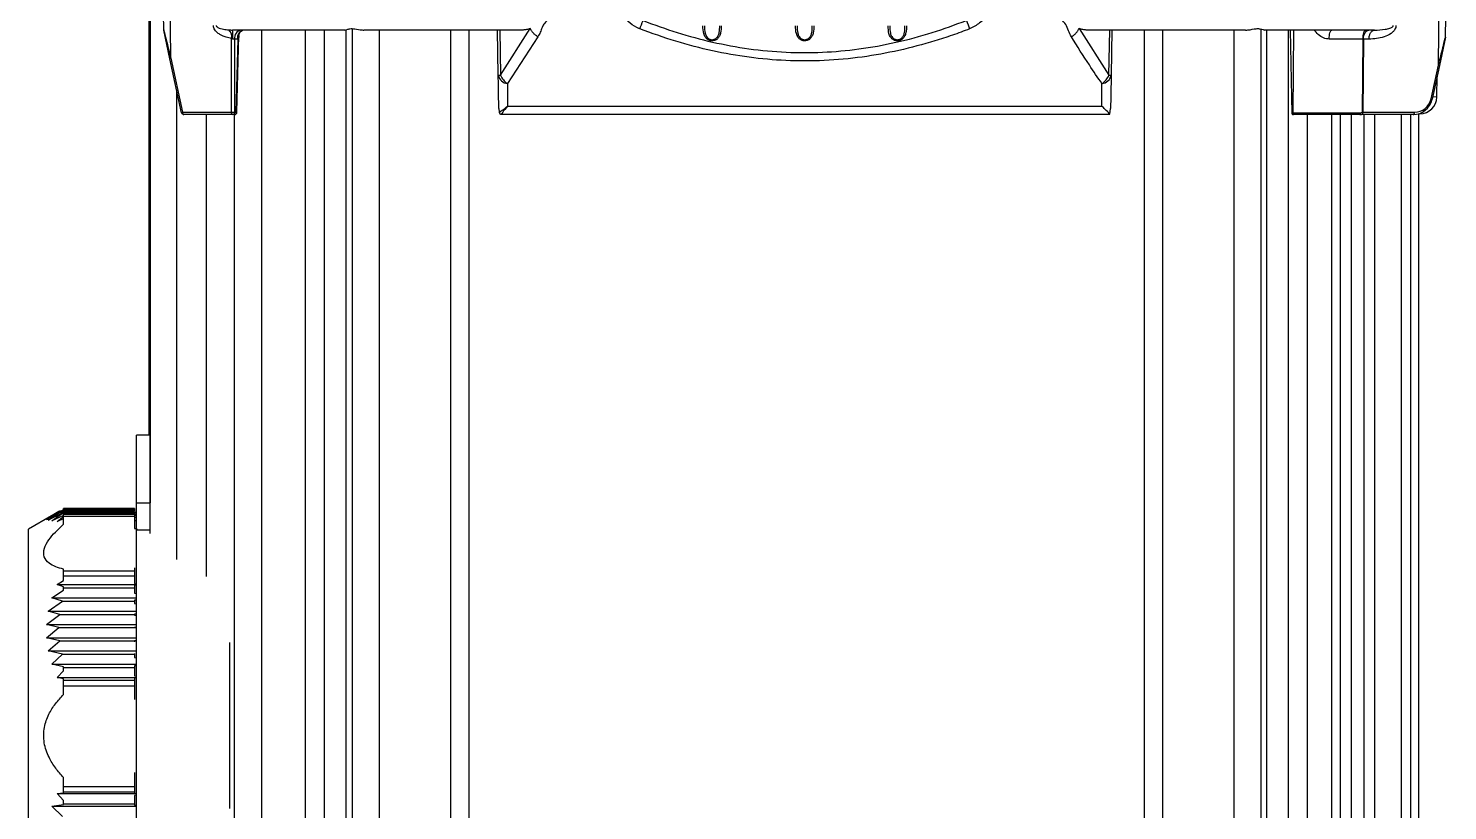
# Model space of a CAD drawing. Extents: x 6 to 134, y 3 to 97.
# Drawn here: x 52.17 to 61.37, y 17.81 to 22.88 of the extents above; entities that cross this region are included whole.
import ezdxf

# ---------------------------------------------------------------- set-up
doc = ezdxf.new("R2010")
doc.units = 0
doc.header["$MEASUREMENT"] = 0
doc.layers.add('OBJECT', color=7, linetype='CONTINUOUS')

msp = doc.modelspace()

# ---------------------------------------------------------------- linework, layer by layer
at = {"layer": 'OBJECT'}
for p, q in [((53.0502, 22.8679), (53.0377, 23.5844)), ((53.0964, 22.6832), (53.0872, 23.5844)), ((61.3086, 22.6396), (61.3183, 23.5844)), ((61.3544, 22.8226), (61.3677, 23.5844)), ((52.9555, 20.2424), (52.9555, 23.0724)), ((52.9556, 20.2424), (52.9556, 23.0724)), ((52.9616, 23.0724), (52.9616, 19.8058)), ((52.9617, 19.6053), (52.9617, 23.0724)), ((53.0906, 22.6803), (53.0506, 22.865)), ((53.4894, 22.3342), (53.4901, 22.8119)), ((53.5093, 22.8075), (53.5086, 22.3342)), ((53.5277, 22.8075), (53.5093, 22.8075)), ((53.5204, 22.3342), (53.5321, 22.8077)), ((53.5249, 22.334), (53.5373, 22.8306)), ((53.5321, 22.8077), (53.5277, 22.8075)), ((53.5372, 22.8285), (53.5384, 22.837)), ((53.5372, 22.8306), (53.5372, 22.8285)), ((53.5523, 22.8595), (53.5614, 22.865)), ((53.5544, 22.8617), (53.5601, 22.8635)), ((53.6867, 14.5224), (53.6867, 22.8664)), ((53.9687, 14.5224), (53.9687, 22.8664)), ((54.0919, 14.5224), (54.0919, 22.8664)), ((54.2332, 15.2448), (54.2332, 22.8691)), ((54.2722, 15.2633), (54.2722, 22.8746)), ((54.2733, 15.2633), (54.2733, 22.8746)), ((54.4488, 15.1593), (54.4488, 22.8664)), ((54.9111, 14.5224), (54.9111, 22.8664)), ((55.0295, 14.5224), (55.0295, 22.8664)), ((55.2174, 22.5735), (55.2122, 22.8664)), ((55.2267, 22.8664), (55.2318, 22.5735)), ((55.2318, 22.5735), (55.4238, 22.877)), ((55.4748, 22.8229), (55.2767, 22.5193)), ((58.9816, 22.877), (59.1736, 22.5735)), ((59.1736, 22.5735), (59.1787, 22.8664)), ((59.1932, 22.8664), (59.1881, 22.5735)), ((59.4042, 14.5224), (59.4042, 22.8664)), ((59.5224, 14.5224), (59.5224, 22.8664)), ((59.9848, 15.1591), (59.9848, 22.8664)), ((60.1593, 15.2649), (60.1593, 22.8726)), ((60.1966, 15.251), (60.1966, 22.8664)), ((60.3368, 14.5224), (60.3368, 22.8664)), ((60.3482, 22.8664), (60.3576, 22.3258)), ((60.3681, 22.3292), (60.3708, 22.8664)), ((60.8199, 22.8075), (60.6004, 22.8075)), ((60.8162, 22.3342), (60.8199, 22.8075)), ((60.8229, 22.8075), (60.8191, 22.3342)), ((60.8586, 22.8075), (60.8229, 22.8075)), ((61.3541, 22.8197), (61.3144, 22.6367)), ((53.1663, 22.3312), (53.0906, 22.6803)), ((53.0964, 22.6832), (53.1721, 22.3342)), ((61.2611, 22.4209), (61.3086, 22.6396)), ((61.3144, 22.6367), (61.267, 22.4179)), ((61.2976, 22.4325), (61.3, 22.5703)), ((53.1347, 19.4388), (53.1347, 22.4768)), ((55.2211, 22.3573), (55.2231, 22.3339)), ((55.2783, 22.3745), (59.1272, 22.3745)), ((59.1801, 22.3225), (59.1843, 22.3573)), ((61.2976, 22.4325), (61.2703, 22.433)), ((53.1721, 22.3342), (53.4894, 22.3342)), ((53.4982, 22.3194), (53.1809, 22.3194)), ((53.3269, 19.3281), (53.3269, 22.3194)), ((53.5099, 22.3194), (53.4982, 22.3194)), ((53.5086, 22.3342), (53.5204, 22.3342)), ((53.5087, 14.5224), (53.5087, 22.3194)), ((55.2231, 22.3339), (55.223, 22.3336)), ((55.2366, 22.3209), (59.1788, 22.3209)), ((55.2366, 22.3209), (55.2378, 22.3207)), ((55.2378, 22.3207), (59.1767, 22.3207)), ((60.3681, 22.3292), (60.8016, 22.3292)), ((60.7987, 22.3194), (60.3685, 22.3194)), ((60.4596, 14.5224), (60.4596, 22.3194)), ((60.6166, 14.5224), (60.6166, 22.3194)), ((60.6742, 14.5224), (60.6742, 22.3194)), ((60.7455, 14.5324), (60.7455, 22.3194)), ((61.1448, 22.3194), (60.7987, 22.3194)), ((60.8016, 22.3292), (60.8162, 22.3342)), ((60.8191, 22.3342), (61.1536, 22.3342)), ((60.8261, 14.5324), (60.8261, 22.3194)), ((60.8963, 14.5324), (60.8963, 22.3194)), ((61.068, 14.5324), (61.068, 22.3194)), ((61.1304, 14.5324), (61.1304, 22.3194)), ((61.1804, 14.5324), (61.1804, 22.3246)), ((52.9616, 20.2424), (52.8735, 20.2424)), ((52.8735, 19.8022), (52.8735, 20.2424)), ((52.861, 19.7682), (52.4013, 19.7682)), ((52.4013, 19.7619), (52.4013, 19.7682)), ((52.861, 19.7682), (52.861, 19.7619)), ((52.9616, 19.8022), (52.8735, 19.8022)), ((52.8735, 19.6277), (52.8735, 19.8022)), ((52.3225, 19.7207), (52.1735, 19.6338)), ((52.2903, 19.7018), (52.3775, 19.7524)), ((52.3718, 19.7477), (52.2903, 19.7018)), ((52.2903, 19.6971), (52.3718, 19.7477)), ((52.3775, 19.743), (52.2903, 19.6971)), ((52.3022, 19.6924), (52.3775, 19.743)), ((52.3948, 19.7383), (52.3022, 19.6924)), ((52.3259, 19.6877), (52.3948, 19.7383)), ((52.4013, 19.7233), (52.3259, 19.6877)), ((52.361, 19.683), (52.4013, 19.7161)), ((52.4013, 19.7013), (52.361, 19.683)), ((52.3718, 19.7477), (52.861, 19.7477)), ((52.3775, 19.7524), (52.861, 19.7524)), ((52.3775, 19.743), (52.861, 19.743)), ((52.3862, 19.7524), (52.3948, 19.7572)), ((52.3948, 19.7572), (52.861, 19.7572)), ((52.3948, 19.7383), (52.861, 19.7383)), ((52.4013, 19.7572), (52.4013, 19.7619)), ((52.4013, 19.7619), (52.861, 19.7619)), ((52.4013, 19.7294), (52.4013, 19.7336)), ((52.4013, 19.7336), (52.861, 19.7336)), ((52.861, 19.7294), (52.4013, 19.7294)), ((52.4013, 19.7176), (52.4013, 19.7294)), ((52.4013, 19.6668), (52.4013, 19.7176)), ((52.4013, 19.7176), (52.861, 19.7176)), ((52.861, 19.7619), (52.861, 19.7572)), ((52.861, 19.7572), (52.861, 19.7524)), ((52.861, 19.7477), (52.8735, 19.746)), ((52.861, 19.743), (52.861, 19.7392)), ((52.861, 19.7392), (52.8735, 19.7374)), ((52.861, 19.7383), (52.861, 19.7336)), ((52.861, 19.7336), (52.861, 19.7294)), ((52.861, 19.7294), (52.861, 19.7176)), ((52.87, 19.7264), (52.861, 19.727)), ((52.861, 19.7217), (52.8735, 19.7198)), ((52.861, 19.7176), (52.861, 19.6394)), ((52.8735, 19.708), (52.861, 19.7094)), ((52.861, 19.6919), (52.8735, 19.69)), ((52.1735, 17.091), (52.1735, 19.6338)), ((52.9616, 19.6277), (52.8735, 19.6277)), ((52.8735, 17.0971), (52.8735, 19.6277)), ((52.4013, 19.3643), (52.4013, 19.3749)), ((52.4013, 19.3643), (52.861, 19.3643)), ((52.4013, 19.3319), (52.4013, 19.3643)), ((52.4013, 19.3319), (52.861, 19.3319)), ((52.4013, 19.3013), (52.4013, 19.3319)), ((52.861, 19.383), (52.861, 19.3643)), ((52.861, 19.3643), (52.861, 19.3319)), ((52.861, 19.3319), (52.861, 19.2822)), ((52.3259, 19.1894), (52.4013, 19.2399)), ((52.361, 19.2753), (52.4013, 19.3013)), ((52.4013, 19.2616), (52.361, 19.2753)), ((52.361, 19.2753), (52.8735, 19.2753)), ((52.4013, 19.2544), (52.4013, 19.2616)), ((52.4013, 19.2399), (52.4013, 19.2544)), ((52.4013, 19.2544), (52.861, 19.2544)), ((52.861, 19.2822), (52.8735, 19.2802)), ((52.861, 19.2716), (52.861, 19.2544)), ((52.861, 19.2544), (52.861, 19.2202)), ((52.861, 19.2202), (52.8735, 19.218)), ((52.3022, 19.1034), (52.3948, 19.1685)), ((52.3948, 19.1685), (52.3259, 19.1894)), ((52.3259, 19.1894), (52.8735, 19.1894)), ((52.3948, 19.1685), (52.861, 19.1685)), ((52.861, 19.1753), (52.861, 19.1685)), ((52.861, 19.1685), (52.861, 19.1524)), ((52.861, 19.1524), (52.8735, 19.1503)), ((52.2903, 19.0174), (52.3775, 19.0825)), ((52.3775, 19.0825), (52.3022, 19.1034)), ((52.3022, 19.1034), (52.8735, 19.1034)), ((52.3775, 19.0825), (52.861, 19.0825)), ((52.8735, 19.0848), (52.861, 19.0841)), ((52.861, 19.0841), (52.861, 19.0825)), ((52.861, 19.0825), (52.861, 19.0782)), ((52.861, 19.0782), (52.8735, 19.0761)), ((52.3718, 18.9965), (52.2903, 19.0174)), ((52.2903, 19.0174), (52.8735, 19.0174)), ((52.2903, 18.9314), (52.3718, 18.9965)), ((52.3718, 18.9965), (52.861, 18.9965)), ((52.861, 18.9965), (52.8735, 18.9943)), ((52.3775, 18.9106), (52.2903, 18.9314)), ((52.2903, 18.9314), (52.8735, 18.9314)), ((52.3022, 18.8455), (52.3775, 18.9106)), ((52.3775, 18.9106), (52.861, 18.9106)), ((52.861, 18.9119), (52.861, 18.9106)), ((52.861, 18.9106), (52.861, 18.9057)), ((53.4775, 17.8254), (53.4775, 18.8995)), ((52.3948, 18.8246), (52.3022, 18.8455)), ((52.3022, 18.8455), (52.8735, 18.8455)), ((52.3259, 18.7595), (52.3948, 18.8246)), ((52.4013, 18.7433), (52.3259, 18.7595)), ((52.3259, 18.7595), (52.8735, 18.7595)), ((52.3948, 18.8246), (52.861, 18.8246)), ((52.861, 18.8297), (52.861, 18.8246)), ((52.861, 18.8246), (52.861, 18.8032)), ((52.861, 18.8032), (52.8735, 18.8008)), ((52.361, 18.6735), (52.4013, 18.7162)), ((52.4013, 18.6652), (52.361, 18.6735)), ((52.361, 18.6735), (52.8735, 18.6735)), ((52.4013, 18.7386), (52.4013, 18.7433)), ((52.4013, 18.7162), (52.4013, 18.7386)), ((52.4013, 18.7386), (52.861, 18.7386)), ((52.4013, 18.6554), (52.4013, 18.6652)), ((52.8735, 18.7503), (52.861, 18.7496)), ((52.861, 18.7496), (52.861, 18.7386)), ((52.861, 18.7386), (52.861, 18.685)), ((52.861, 18.685), (52.8735, 18.6826)), ((52.861, 18.6713), (52.861, 18.6554)), ((52.4013, 18.6554), (52.861, 18.6554)), ((52.4013, 18.6198), (52.4013, 18.6554)), ((52.4013, 18.5644), (52.4013, 18.6198)), ((52.4013, 18.6198), (52.861, 18.6198)), ((52.861, 18.6554), (52.861, 18.6198)), ((52.861, 18.6198), (52.861, 18.5322)), ((52.4013, 17.9683), (52.4013, 18.0261)), ((52.861, 18.0594), (52.861, 17.9683)), ((52.4013, 17.9683), (52.861, 17.9683)), ((52.4013, 17.9344), (52.4013, 17.9683)), ((52.4013, 17.9344), (52.861, 17.9344)), ((52.4013, 17.9276), (52.4013, 17.9344)), ((52.861, 17.9683), (52.861, 17.9344)), ((52.861, 17.9344), (52.861, 17.9233)), ((52.3259, 17.8405), (52.4013, 17.8518)), ((52.3948, 17.7737), (52.3259, 17.8405)), ((52.3259, 17.8405), (52.8735, 17.8405)), ((52.361, 17.9218), (52.4013, 17.9276)), ((52.4013, 17.878), (52.361, 17.9218)), ((52.361, 17.9218), (52.8735, 17.9218)), ((52.4013, 17.855), (52.4013, 17.878)), ((52.4013, 17.855), (52.861, 17.855)), ((52.4013, 17.8518), (52.4013, 17.855)), ((52.861, 17.9233), (52.8735, 17.9229)), ((52.861, 17.91), (52.861, 17.855)), ((52.861, 17.855), (52.861, 17.8474)), ((52.861, 17.8474), (52.8735, 17.8469))]:
    msp.add_line(p, q, dxfattribs=at)
at = {"layer": 'OBJECT', "flags": 128}
for points in [[(60.6004, 22.8075), (60.6008, 22.819), (60.6018, 22.8301), (60.6034, 22.8403), (60.6056, 22.8492), (60.6083, 22.8565), (60.6113, 22.8619), (60.6146, 22.8653), (60.618, 22.8664)], [(60.8199, 22.8075), (60.8203, 22.819), (60.8214, 22.8301), (60.823, 22.8403), (60.8252, 22.8492), (60.8279, 22.8565), (60.8309, 22.8619), (60.8342, 22.8653), (60.8376, 22.8664)], [(60.8229, 22.8075), (60.8236, 22.819), (60.8257, 22.8301), (60.829, 22.8403), (60.8334, 22.8492), (60.8387, 22.8565), (60.8448, 22.8619), (60.8513, 22.8653), (60.8581, 22.8664)], [(53.1721, 22.3342), (53.1723, 22.3313), (53.1728, 22.3285), (53.1736, 22.3259), (53.1747, 22.3237), (53.1761, 22.3219), (53.1776, 22.3205), (53.1792, 22.3197), (53.1809, 22.3194)], [(53.4982, 22.3194), (53.4965, 22.3197), (53.4948, 22.3205), (53.4933, 22.3219), (53.492, 22.3237), (53.4909, 22.3259), (53.4901, 22.3285), (53.4896, 22.3313), (53.4894, 22.3342)], [(53.5204, 22.3342), (53.5223, 22.3341), (53.5237, 22.3341), (53.5246, 22.3341), (53.5249, 22.334), (53.5249, 22.334)], [(60.8016, 22.3292), (60.8016, 22.3273), (60.8014, 22.3255), (60.8011, 22.3238), (60.8007, 22.3223), (60.8003, 22.3211), (60.7998, 22.3202), (60.7992, 22.3196), (60.7987, 22.3194)], [(61.1448, 22.3194), (61.1465, 22.3197), (61.1482, 22.3205), (61.1497, 22.3219), (61.151, 22.3237), (61.1521, 22.3259), (61.1529, 22.3285), (61.1534, 22.3313), (61.1536, 22.3342)]]:
    msp.add_lwpolyline(points, dxfattribs=at)
at = {"layer": 'OBJECT'}
for centre, radius, start, end in [((44.0652, 27.6355), 12.9744, 338.46841, 338.72537), ((70.3403, 27.6355), 12.9744, 201.27463, 201.53159), ((53.0652, 22.8682), 0.015, 181, 192.23), ((53.4346, 22.8242), 0.0569, 347.54268, 50.20486), ((53.5619, 22.8145), 0.0531, 101.86925, 187.61857), ((53.5803, 22.8145), 0.0531, 101.86925, 187.61857), ((61.3394, 22.8229), 0.015, 347.77, 359), ((53.0977, 22.6734), 0.00991, 97.26611, 135.76499), ((61.3073, 22.6298), 0.00991, 44.23501, 82.73389), ((55.284, 22.587), 0.068, 191.40685, 263.84851), ((55.2246, 22.8854), 0.3119, 268.67263, 271.32737), ((55.3472, 22.6235), 0.1257, 203.41341, 235.93303), ((59.0583, 22.6235), 0.1257, 304.06697, 336.58659), ((59.1214, 22.587), 0.068, 276.15149, 348.59315), ((59.1808, 22.8854), 0.3119, 268.67263, 271.32737), ((61.1448, 22.4444), 0.125, 270, 347.77), ((61.1536, 22.4442), 0.11, 270, 347.77), ((61.1876, 22.4344), 0.11, 270, 359), ((61.2599, 22.411), 0.00991, 44.23501, 82.73389), ((53.1733, 22.3243), 0.00991, 97.26611, 135.76499), ((53.1809, 22.3344), 0.015, 192.23, 270), ((53.499, 22.8993), 0.5652, 269.02509, 270.97491), ((53.4955, 22.3324), 0.0133, 281.86925, 7.61857), ((53.5072, 22.3324), 0.0133, 281.86925, 7.61857), ((53.5099, 22.3344), 0.015, 270, 358.57349), ((55.2378, 22.3357), 0.015, 188.23493, 270), ((55.2381, 22.336), 0.0152, 188.13275, 264.27247), ((60.8176, 22.7821), 0.448, 269.81249, 270.18751)]:
    msp.add_arc(centre, radius, start, end, dxfattribs=at)
for centre, major_axis, ratio, start_param, end_param in [((53.4989, 22.8064), (0.015, 0.0001), 0.090892, 0.802233, 1.614842), ((60.817, 22.8064), (0.01, 0.0005), 0.094651, 0.93715, 1.266461), ((60.7985, 22.3344), (0.0207, -0.0003), 0.726184, 4.734756, 6.288099)]:
    msp.add_ellipse(centre, major_axis=major_axis, ratio=ratio, start_param=start_param, end_param=end_param, dxfattribs=at)
for points, knots in [([(56.1342, 22.8737), (56.1275, 22.8765), (56.0996, 22.8883), (56.0546, 22.9219), (56.0063, 22.9758), (55.9822, 23.0173), (55.9699, 23.0385)], [0, 0, 0, 0, 0.087062, 0.364898, 0.675969, 1, 1, 1, 1]), ([(58.4355, 23.0385), (58.4257, 23.0216), (58.3997, 22.9765), (58.3482, 22.9141), (58.2937, 22.8855), (58.2712, 22.8737)], [0, 0, 0, 0, 0.260358, 0.695349, 1, 1, 1, 1]), ([(53.4901, 22.8119), (53.4657, 22.8173), (53.4339, 22.8244), (53.3984, 22.8474), (53.3833, 22.863), (53.3741, 22.8801), (53.3729, 22.8907), (53.3723, 22.8959)], [0, 0, 0, 0, 0.508831, 0.665411, 0.822954, 0.912377, 1, 1, 1, 1]), ([(53.3898, 22.8959), (53.3898, 22.8959), (53.3898, 22.8953), (53.39, 22.8939), (53.3909, 22.8916), (53.3941, 22.8873), (53.4095, 22.8774), (53.4359, 22.8716), (53.4599, 22.8691), (53.471, 22.8679)], [0, 0, 0, 0, 0.0000172, 0.0128987, 0.0294629, 0.0591882, 0.156317, 0.6093713, 1, 1, 1, 1]), ([(55.5417, 22.9351), (55.5338, 22.9273), (55.5219, 22.9155), (55.51, 22.9006), (55.5058, 22.8923), (55.5039, 22.888), (55.5028, 22.8856), (55.5023, 22.8843), (55.5021, 22.8837), (55.5019, 22.8834), (55.5019, 22.8832), (55.5018, 22.8831), (55.5018, 22.8831), (55.5018, 22.8831), (55.5018, 22.883), (55.5018, 22.883), (55.5018, 22.883), (55.5018, 22.883), (55.5018, 22.883), (55.5018, 22.883), (55.5016, 22.8826), (55.4976, 22.8723), (55.4904, 22.8513), (55.48, 22.8325), (55.4748, 22.8229)], [0, 0, 0, 0, 0.250019, 0.373728, 0.430506, 0.463092, 0.480442, 0.489382, 0.493918, 0.496203, 0.49735, 0.497924, 0.498211, 0.498355, 0.498427, 0.498463, 0.498481, 0.49849, 0.498494, 0.498499, 0.499536, 0.50809, 0.749237, 1, 1, 1, 1]), ([(56.1554, 22.9279), (56.2289, 22.9008), (56.3763, 22.8466), (56.6058, 22.7854), (56.8417, 22.7416), (57.0804, 22.7195), (57.3189, 22.7193), (57.5564, 22.7407), (57.794, 22.7839), (58.0268, 22.8458), (58.1766, 22.9009), (58.25, 22.9279)], [0, 0, 0, 0, 0.109364, 0.219305, 0.331365, 0.444302, 0.553714, 0.664025, 0.777008, 0.890813, 1, 1, 1, 1]), ([(58.9307, 22.8229), (58.924, 22.8356), (58.9105, 22.8612), (58.8974, 22.9043), (58.8749, 22.9248), (58.8637, 22.9351)], [0, 0, 0, 0, 0.328792, 0.664461, 1, 1, 1, 1]), ([(61.0332, 22.8959), (61.0331, 22.8945), (61.0328, 22.8876), (61.0287, 22.8733), (61.0172, 22.8571), (60.9932, 22.8366), (60.9404, 22.8126), (60.8913, 22.8095), (60.8586, 22.8075)], [0, 0, 0, 0, 0.017338, 0.082794, 0.177104, 0.270643, 0.513764, 1, 1, 1, 1]), ([(60.8939, 22.8664), (60.8939, 22.8664), (60.9171, 22.8664), (60.9508, 22.8682), (60.9875, 22.8757), (61.0041, 22.8826), (61.0109, 22.8869), (61.0142, 22.8912), (61.0151, 22.893), (61.0155, 22.8947), (61.0156, 22.8954), (61.0156, 22.8959), (61.0156, 22.8959)], [0, 0, 0, 0, 0.000011, 0.546519, 0.800662, 0.887362, 0.958963, 0.973996, 0.98917, 0.992844, 0.999988, 1, 1, 1, 1]), ([(53.0502, 22.8679), (53.0503, 22.8677), (53.0504, 22.8671), (53.0519, 22.861), (53.057, 22.8409), (53.0719, 22.7808), (53.0864, 22.7233), (53.0964, 22.6832)], [0, 0, 0, 0, 0.034908, 0.084602, 0.169378, 0.42046, 1, 1, 1, 1]), ([(53.471, 22.8679), (53.4745, 22.8676), (53.4818, 22.867), (53.4906, 22.8664), (53.4956, 22.8664), (53.4956, 22.8664)], [0, 0, 0, 0, 0.482937, 0.999931, 1, 1, 1, 1]), ([(53.4983, 22.8078), (53.4975, 22.8079), (53.4958, 22.8081), (53.493, 22.8097), (53.4912, 22.8111), (53.4901, 22.8119)], [0, 0, 0, 0, 0.218863, 0.541034, 1, 1, 1, 1]), ([(54.2243, 22.8664), (54.1338, 22.8664), (53.9515, 22.8664), (53.7074, 22.8664), (53.5658, 22.8664), (53.4956, 22.8664)], [0, 0, 0, 0, 0.331764, 0.668595, 1, 1, 1, 1]), ([(53.5372, 22.8285), (53.5372, 22.8285), (53.5372, 22.8285), (53.5371, 22.8251), (53.5366, 22.8197), (53.5353, 22.8133), (53.534, 22.8099), (53.533, 22.8084), (53.5324, 22.8079), (53.5321, 22.8077)], [0, 0, 0, 0, 0.0008733, 0.0077104, 0.4458514, 0.7279196, 0.8863577, 0.9480771, 1, 1, 1, 1]), ([(53.5379, 22.8365), (53.5393, 22.8416), (53.5408, 22.8476), (53.5448, 22.8518), (53.5455, 22.8525)], [0, 0, 0, 0, 0.837962, 1, 1, 1, 1]), ([(54.2243, 22.8664), (54.2243, 22.8664), (54.228, 22.8664), (54.2359, 22.8703), (54.2551, 22.8754), (54.271, 22.876), (54.2992, 22.8721), (54.3224, 22.8672), (54.3431, 22.8664), (54.3467, 22.8664), (54.3467, 22.8664)], [0, 0, 0, 0, 0.000013, 0.280851, 0.360655, 0.585968, 0.649205, 0.938399, 0.999987, 1, 1, 1, 1]), ([(55.3784, 22.8664), (55.3472, 22.8664), (55.2856, 22.8664), (55.1941, 22.8664), (55.1044, 22.8664), (55.0174, 22.8664), (54.9325, 22.8664), (54.8509, 22.8664), (54.7461, 22.8664), (54.622, 22.8664), (54.4804, 22.8664), (54.3915, 22.8664), (54.3468, 22.8664)], [0, 0, 0, 0, 0.082474, 0.162896, 0.242366, 0.322128, 0.399672, 0.479607, 0.56118, 0.70942, 0.853856, 1, 1, 1, 1]), ([(55.4238, 22.877), (55.4163, 22.8739), (55.4013, 22.8678), (55.386, 22.8669), (55.3784, 22.8664)], [0, 0, 0, 0, 0.506886, 1, 1, 1, 1]), ([(58.2712, 22.8737), (58.234, 22.8598), (58.1595, 22.8322), (58.0076, 22.783), (57.8137, 22.7314), (57.5744, 22.688), (57.3291, 22.6652), (57.0838, 22.665), (56.8416, 22.6866), (56.6034, 22.729), (56.3663, 22.7901), (56.2117, 22.8458), (56.1342, 22.8737)], [0, 0, 0, 0, 0.054455, 0.108973, 0.218727, 0.329167, 0.442015, 0.555796, 0.664943, 0.774898, 0.887121, 1, 1, 1, 1]), ([(56.6619, 22.8934), (56.6616, 22.8784), (56.6613, 22.8552), (56.6514, 22.8264), (56.6379, 22.8085), (56.6206, 22.7979), (56.602, 22.7949), (56.585, 22.7982), (56.5702, 22.8068), (56.5568, 22.8217), (56.5443, 22.8509), (56.5438, 22.8763), (56.5436, 22.8934)], [0, 0, 0, 0, 0.175144, 0.271779, 0.352818, 0.434355, 0.50436, 0.569204, 0.634095, 0.703092, 0.801632, 1, 1, 1, 1]), ([(56.5534, 22.8932), (56.5535, 22.8771), (56.5537, 22.8535), (56.5642, 22.8266), (56.5755, 22.8135), (56.5879, 22.806), (56.6021, 22.8031), (56.6141, 22.8051), (56.6239, 22.8097), (56.6335, 22.8168), (56.6435, 22.8308), (56.6517, 22.8573), (56.6519, 22.879), (56.652, 22.8932)], [0, 0, 0, 0, 0.210504, 0.308063, 0.374159, 0.43525, 0.495759, 0.561057, 0.590899, 0.638281, 0.71643, 0.813197, 1, 1, 1, 1]), ([(57.2619, 22.8934), (57.2616, 22.8784), (57.2613, 22.8552), (57.2514, 22.8264), (57.2379, 22.8085), (57.2206, 22.7979), (57.202, 22.7949), (57.185, 22.7982), (57.1702, 22.8068), (57.1568, 22.8217), (57.1443, 22.8509), (57.1438, 22.8763), (57.1436, 22.8934)], [0, 0, 0, 0, 0.175144, 0.271779, 0.352818, 0.434355, 0.50436, 0.569204, 0.634095, 0.703092, 0.801632, 1, 1, 1, 1]), ([(57.1534, 22.8932), (57.1535, 22.8771), (57.1537, 22.8535), (57.1642, 22.8266), (57.1755, 22.8135), (57.1879, 22.806), (57.2021, 22.8031), (57.2141, 22.8051), (57.2239, 22.8097), (57.2335, 22.8168), (57.2435, 22.8308), (57.2517, 22.8573), (57.2519, 22.879), (57.252, 22.8932)], [0, 0, 0, 0, 0.2105035, 0.3080627, 0.3741593, 0.4352497, 0.4957591, 0.5610573, 0.5908988, 0.638281, 0.7164296, 0.8131967, 1, 1, 1, 1]), ([(57.8619, 22.8934), (57.8616, 22.8784), (57.8613, 22.8552), (57.8514, 22.8264), (57.8379, 22.8085), (57.8206, 22.7979), (57.802, 22.7949), (57.785, 22.7982), (57.7702, 22.8068), (57.7568, 22.8217), (57.7443, 22.8509), (57.7438, 22.8763), (57.7436, 22.8934)], [0, 0, 0, 0, 0.175144, 0.271779, 0.352818, 0.434355, 0.50436, 0.569204, 0.634095, 0.703092, 0.801632, 1, 1, 1, 1]), ([(57.7534, 22.8932), (57.7535, 22.8771), (57.7537, 22.8535), (57.7642, 22.8266), (57.7755, 22.8135), (57.7879, 22.806), (57.8021, 22.8031), (57.8141, 22.8051), (57.8239, 22.8097), (57.8335, 22.8168), (57.8435, 22.8308), (57.8517, 22.8573), (57.8519, 22.879), (57.852, 22.8932)], [0, 0, 0, 0, 0.210504, 0.308063, 0.374159, 0.43525, 0.495759, 0.561057, 0.590899, 0.638281, 0.71643, 0.813197, 1, 1, 1, 1]), ([(58.9307, 22.8229), (58.9363, 22.8265), (58.9474, 22.8339), (58.9617, 22.8473), (58.9736, 22.8618), (58.9789, 22.872), (58.9816, 22.877)], [0, 0, 0, 0, 0.25, 0.5, 0.75, 1, 1, 1, 1]), ([(59.1287, 22.5193), (59.1012, 22.5593), (59.0338, 22.6571), (58.969, 22.7612), (58.9307, 22.8229)], [0, 0, 0, 0, 0.407774, 1, 1, 1, 1]), ([(59.027, 22.8664), (59.0194, 22.8669), (59.0041, 22.8678), (58.9892, 22.8739), (58.9816, 22.877)], [0, 0, 0, 0, 0.492499, 1, 1, 1, 1]), ([(60.0587, 22.8664), (60.0303, 22.8664), (59.9736, 22.8664), (59.8859, 22.8664), (59.7966, 22.8664), (59.7043, 22.8664), (59.6088, 22.8664), (59.5237, 22.8664), (59.4482, 22.8664), (59.3815, 22.8664), (59.3137, 22.8664), (59.2429, 22.8664), (59.171, 22.8664), (59.098, 22.8664), (59.0502, 22.8664), (59.027, 22.8664)], [0, 0, 0, 0, 0.093177, 0.186503, 0.27756, 0.370287, 0.466781, 0.562335, 0.62213, 0.683661, 0.747516, 0.80698, 0.873512, 0.938756, 1, 1, 1, 1]), ([(60.0587, 22.8664), (60.0587, 22.8664), (60.0636, 22.8664), (60.0884, 22.8676), (60.1229, 22.8763), (60.155, 22.8752), (60.1721, 22.8688), (60.1789, 22.8664), (60.1811, 22.8664), (60.1811, 22.8664)], [0, 0, 0, 0, 0.000013, 0.082322, 0.420512, 0.628262, 0.832082, 0.999987, 1, 1, 1, 1]), ([(60.8939, 22.8664), (60.8247, 22.8664), (60.6854, 22.8664), (60.4468, 22.8664), (60.2692, 22.8664), (60.1811, 22.8664)], [0, 0, 0, 0, 0.332084, 0.668469, 1, 1, 1, 1]), ([(60.6004, 22.8075), (60.5881, 22.8091), (60.5619, 22.8126), (60.5288, 22.8361), (60.511, 22.8567), (60.5026, 22.8664)], [0, 0, 0, 0, 0.314069, 0.674884, 1, 1, 1, 1]), ([(61.3086, 22.6396), (61.311, 22.6491), (61.323, 22.6971), (61.3369, 22.7524), (61.3485, 22.799), (61.352, 22.8129), (61.3539, 22.8204), (61.3544, 22.8225), (61.3544, 22.8226), (61.3544, 22.8226)], [0, 0, 0, 0, 0.139111, 0.698328, 0.798277, 0.898779, 0.947942, 0.988888, 1, 1, 1, 1]), ([(55.2211, 22.3573), (55.2204, 22.3976), (55.2192, 22.4696), (55.2179, 22.5418), (55.2174, 22.5735)], [0, 0, 0, 0, 0.560211, 1, 1, 1, 1]), ([(59.1881, 22.5735), (59.1875, 22.5418), (59.1863, 22.4696), (59.185, 22.3976), (59.1843, 22.3573)], [0, 0, 0, 0, 0.439789, 1, 1, 1, 1]), ([(55.2767, 22.5193), (55.2771, 22.4876), (55.2776, 22.4393), (55.2781, 22.391), (55.2783, 22.3745)], [0, 0, 0, 0, 0.6569878, 1, 1, 1, 1]), ([(59.1272, 22.3745), (59.1273, 22.391), (59.1278, 22.4393), (59.1283, 22.4876), (59.1287, 22.5193)], [0, 0, 0, 0, 0.343012, 1, 1, 1, 1]), ([(55.2231, 22.3339), (55.2271, 22.336), (55.2362, 22.3409), (55.2586, 22.3581), (55.2741, 22.371), (55.2774, 22.3737), (55.2782, 22.3744), (55.2783, 22.3745)], [0, 0, 0, 0, 0.3867951, 0.8758683, 0.9694747, 0.9969919, 1, 1, 1, 1]), ([(55.2783, 22.3745), (55.2782, 22.3744), (55.2651, 22.3582), (55.2457, 22.3345), (55.2391, 22.3247), (55.2366, 22.3209)], [0, 0, 0, 0, 0.003191, 0.613381, 1, 1, 1, 1]), ([(59.1801, 22.3225), (59.1788, 22.3237), (59.172, 22.33), (59.1538, 22.3475), (59.1344, 22.3671), (59.1272, 22.3744), (59.1272, 22.3745)], [0, 0, 0, 0, 0.132334, 0.701427, 0.996804, 1, 1, 1, 1]), ([(59.1788, 22.3209), (59.1794, 22.3212), (59.1806, 22.3217), (59.1802, 22.3223), (59.1801, 22.3225)], [0, 0, 0, 0, 0.53084, 1, 1, 1, 1]), ([(60.3579, 22.3292), (60.3578, 22.3292), (60.3575, 22.3292), (60.3577, 22.3291), (60.3585, 22.3291), (60.3598, 22.3291), (60.3615, 22.3291), (60.3636, 22.3291), (60.3658, 22.3292), (60.3673, 22.3292), (60.3681, 22.3292)], [0, 0, 0, 0, 0.1253934, 0.2451904, 0.366747, 0.4899833, 0.6149133, 0.7415505, 0.8699083, 1, 1, 1, 1]), ([(60.3579, 22.3292), (60.358, 22.3282), (60.3583, 22.326), (60.3599, 22.3234), (60.3618, 22.3216), (60.3637, 22.3204), (60.366, 22.3196), (60.3676, 22.3195), (60.3685, 22.3194)], [0, 0, 0, 0, 0.1925309, 0.4217684, 0.5513664, 0.6908561, 0.8403658, 1, 1, 1, 1]), ([(60.3681, 22.3292), (60.3681, 22.328), (60.3681, 22.3261), (60.3681, 22.3238), (60.3682, 22.3219), (60.3683, 22.3205), (60.3684, 22.3196), (60.3685, 22.3195), (60.3685, 22.3194)], [0, 0, 0, 0, 0.235733, 0.360613, 0.490359, 0.702497, 0.84065, 1, 1, 1, 1]), ([(52.8735, 19.7384), (52.8708, 19.739), (52.8667, 19.74), (52.8624, 19.74), (52.861, 19.74)], [0, 0, 0, 0, 0.661634, 1, 1, 1, 1]), ([(52.8735, 19.6866), (52.8725, 19.6868), (52.8686, 19.6879), (52.8643, 19.6878), (52.861, 19.6878)], [0, 0, 0, 0, 0.23309, 1, 1, 1, 1]), ([(52.4013, 19.3749), (52.3837, 19.3797), (52.3482, 19.3894), (52.3022, 19.4146), (52.2706, 19.4533), (52.2719, 19.5074), (52.3026, 19.5636), (52.3471, 19.6166), (52.3831, 19.6499), (52.4013, 19.6668)], [0, 0, 0, 0, 0.130862, 0.264593, 0.424792, 0.586021, 0.731882, 0.864042, 1, 1, 1, 1]), ([(52.861, 19.6394), (52.8645, 19.6392), (52.8707, 19.6387), (52.876, 19.6362), (52.8784, 19.6351)], [0, 0, 0, 0, 0.5632756, 1, 1, 1, 1]), ([(52.8735, 19.2725), (52.8703, 19.2722), (52.8663, 19.2717), (52.862, 19.2716), (52.861, 19.2716)], [0, 0, 0, 0, 0.77115, 1, 1, 1, 1]), ([(52.8735, 19.1761), (52.8725, 19.176), (52.8686, 19.1754), (52.8642, 19.1753), (52.861, 19.1753)], [0, 0, 0, 0, 0.255715, 1, 1, 1, 1]), ([(52.8735, 18.9973), (52.8717, 18.997), (52.8677, 18.9965), (52.8634, 18.9965), (52.861, 18.9965)], [0, 0, 0, 0, 0.442943, 1, 1, 1, 1]), ([(52.8735, 18.9126), (52.8708, 18.9124), (52.8667, 18.9119), (52.8624, 18.9119), (52.861, 18.9119)], [0, 0, 0, 0, 0.661634, 1, 1, 1, 1]), ([(52.8735, 18.6719), (52.8725, 18.6718), (52.8686, 18.6713), (52.8643, 18.6713), (52.861, 18.6713)], [0, 0, 0, 0, 0.23309, 1, 1, 1, 1]), ([(52.4013, 18.0261), (52.3837, 18.0458), (52.3482, 18.0858), (52.3022, 18.16), (52.2706, 18.25), (52.2719, 18.3491), (52.3026, 18.4344), (52.3471, 18.5054), (52.3831, 18.5445), (52.4013, 18.5644)], [0, 0, 0, 0, 0.130862, 0.264593, 0.424792, 0.586021, 0.731882, 0.864042, 1, 1, 1, 1]), ([(52.8735, 17.9129), (52.8703, 17.9117), (52.8663, 17.9101), (52.862, 17.91), (52.861, 17.91)], [0, 0, 0, 0, 0.770925, 1, 1, 1, 1])]:
    msp.add_open_spline(points, degree=3, knots=knots, dxfattribs=at)
for points in [[(53.4983, 22.8078), (53.4982, 22.8155), (53.4981, 22.831), (53.4975, 22.8503), (53.4966, 22.8638), (53.4959, 22.8655), (53.4956, 22.8664)], [(53.5321, 22.8077), (53.5324, 22.8153), (53.533, 22.8305), (53.5411, 22.8503), (53.55, 22.8579), (53.5544, 22.8617)], [(55.4748, 22.8229), (55.4692, 22.8265), (55.458, 22.8339), (55.4438, 22.8473), (55.4318, 22.8618), (55.4265, 22.8719), (55.4238, 22.877)], [(60.8586, 22.8075), (60.8592, 22.8152), (60.8604, 22.8307), (60.8686, 22.8502), (60.8802, 22.8638), (60.8893, 22.8655), (60.8939, 22.8664)]]:
    msp.add_open_spline(points, degree=3, dxfattribs=at)

doc.saveas('drawing.dxf')
